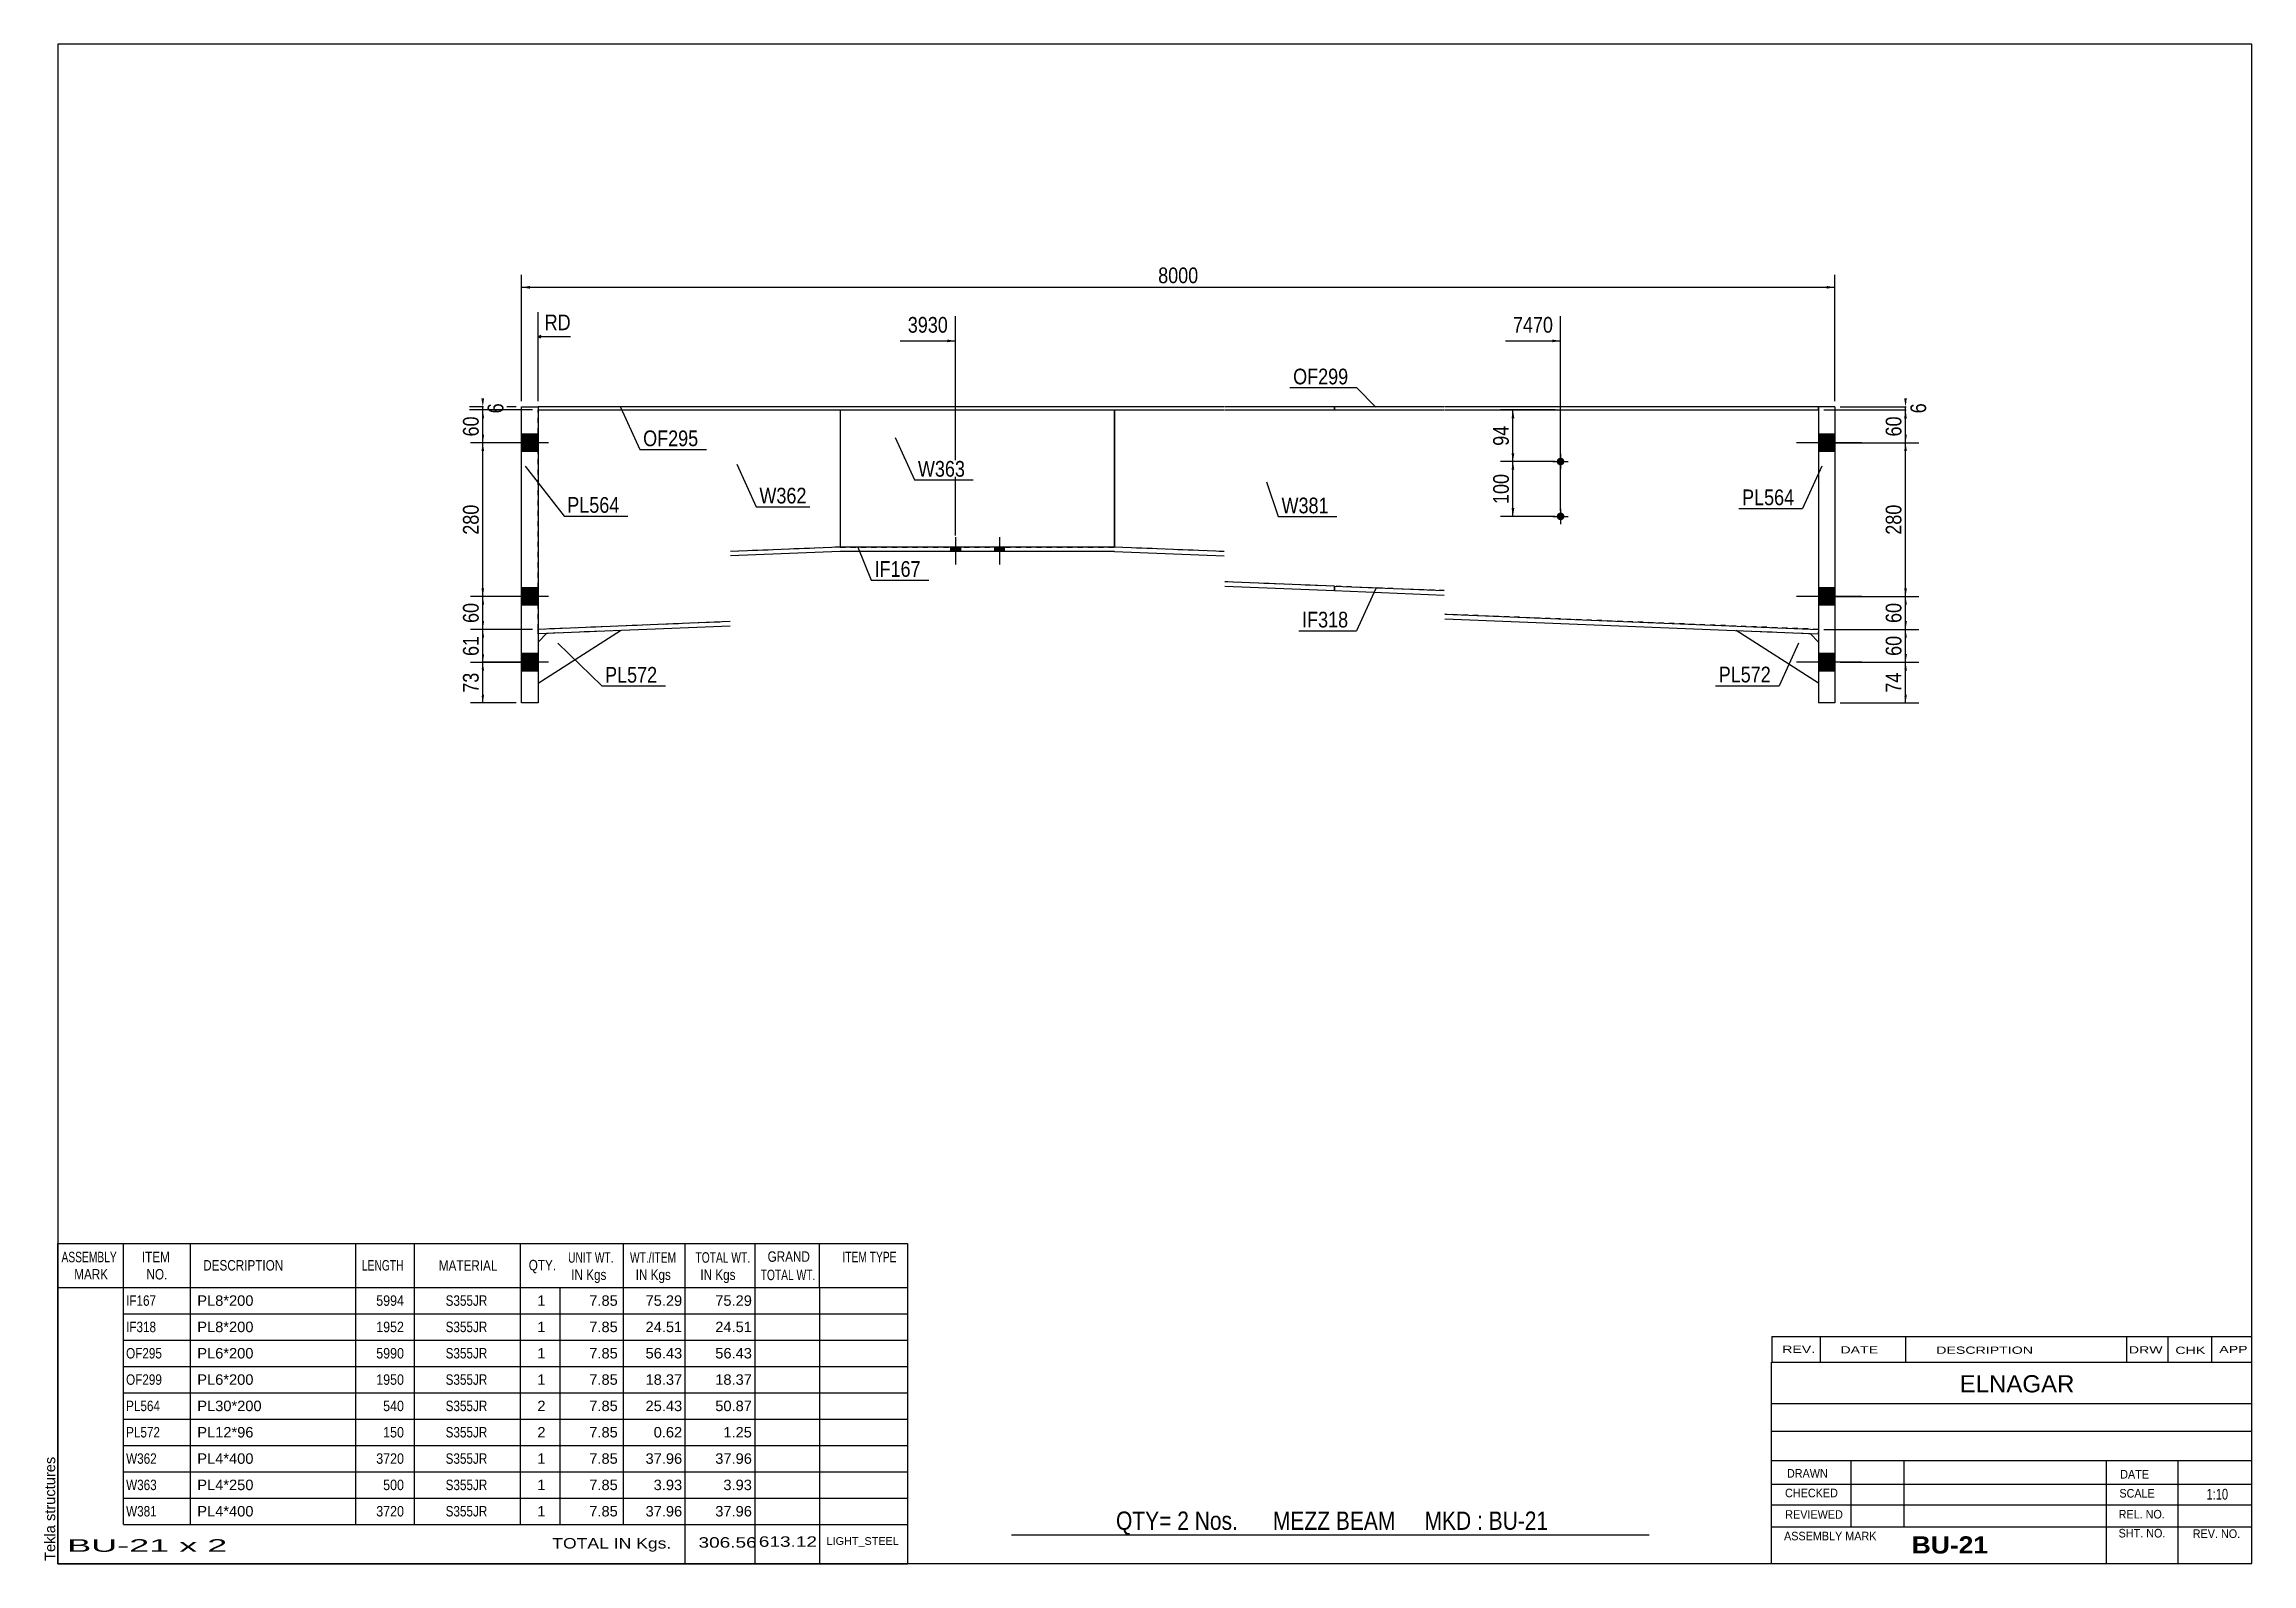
# Model space of a CAD drawing. Header units: millimetres. Extents: x -90 to 312, y -190 to 87.
import ezdxf

# ---------------------------------------------------------------- set-up
doc = ezdxf.new("R2010")
doc.units = ezdxf.units.MM
doc.linetypes.add('DXK_LINE_DOT1', pattern=[1.8814, 0.9407, -0.9407])
doc.styles.add('Arial', font='ARIAL.TTF', dxfattribs={"height": 0.2})
doc.styles.add('Arial Bold', font='ARIALBD.TTF', dxfattribs={"height": 0.2})
doc.styles.add('Arial Narrow', font='ARIALN.TTF', dxfattribs={"height": 0.2})

# ---------------------------------------------------------------- blocks, each defined once
blk = doc.blocks.new('Unknown-624482886-1863')
at = {"color": 5, "linetype": 'Continuous'}
for p, q in [((312.45, 86.69), (-87.55, 86.69)), ((-87.55, 86.69), (-87.55, -190.31)), ((312.45, -190.31), (312.45, 86.69)), ((-87.55, -190.31), (312.45, -190.31))]:
    blk.add_line(p, q, dxfattribs=at)
at = {"color": 174, "linetype": 'Continuous', "style": 'Arial'}
blk.add_text('Tekla structures', height=1.9102, rotation=90, dxfattribs=at).set_placement((-88.05, -189.81))
blk = doc.blocks.new('Part-624482886-3722 - 1214')
at = {"color": 2, "linetype": 'Continuous'}
for p, q in [((145.22, 20.6), (145.22, 20)), ((165.22, 20.6), (145.22, 20.6)), ((233.42, 20.6), (165.32, 20.6)), ((233.42, 20), (233.42, 20.6)), ((145.22, 20), (165.22, 20)), ((165.32, 20), (233.42, 20))]:
    blk.add_line(p, q, dxfattribs=at)
blk = doc.blocks.new('Part-624482886-3714 - 1214')
at = {"color": 2, "linetype": 'Continuous'}
for p, q in [((236.42, 20.6), (233.42, 20.6)), ((233.42, 20.6), (233.42, -33.4)), ((236.42, 20.6), (236.42, -33.4)), ((236.42, -33.4), (233.42, -33.4))]:
    blk.add_line(p, q, dxfattribs=at)
blk = doc.blocks.new('Part-624482886-3725 - 1214')
at = {"color": 2, "linetype": 'Continuous'}
for p, q in [((55.09, 20), (55.09, -5)), ((105.09, 20), (105.09, -5))]:
    blk.add_line(p, q, dxfattribs=at)
at = {"color": 7, "linetype": 'DXK_LINE_DOT1'}
for p, q in [((55.09, 20), (105.09, 20)), ((55.09, -5), (105.09, -5))]:
    blk.add_line(p, q, dxfattribs=at)
blk = doc.blocks.new('Part-624482886-3717 - 1214')
at = {"color": 2, "linetype": 'Continuous'}
for p, q in [((233.42, -29.8), (218.43, -20.2)), ((231.92, -20.74), (233.42, -22.3))]:
    blk.add_line(p, q, dxfattribs=at)
at = {"color": 7, "linetype": 'DXK_LINE_DOT1'}
for p, q in [((218.43, -20.2), (231.92, -20.74)), ((233.42, -22.3), (233.42, -29.8))]:
    blk.add_line(p, q, dxfattribs=at)
blk = doc.blocks.new('Part-624482886-3719 - 1214')
at = {"color": 2, "linetype": 'Continuous'}
for p, q in [((0, 20.6), (0, 20)), ((34.99, 20.6), (0, 20.6)), ((125.09, 20.6), (35.09, 20.6)), ((145.22, 20.6), (125.19, 20.6)), ((145.22, 20), (145.22, 20.6)), ((0, 20), (34.99, 20)), ((35.09, 20), (125.09, 20)), ((125.19, 20), (145.22, 20))]:
    blk.add_line(p, q, dxfattribs=at)
blk = doc.blocks.new('Part-624482886-3724 - 1214')
at = {"color": 2, "linetype": 'Continuous'}
blk.add_line((105.09, -5), (105.09, 20), dxfattribs=at)
at = {"color": 7, "linetype": 'DXK_LINE_DOT1'}
for p, q in [((105.09, 20), (125.09, 20)), ((125.19, 20), (165.22, 20)), ((165.32, 20), (233.42, 20)), ((233.42, 20), (233.42, -20)), ((125.09, -5.81), (105.09, -5)), ((165.22, -12.94), (125.19, -11.33)), ((233.42, -20), (165.32, -17.25))]:
    blk.add_line(p, q, dxfattribs=at)
blk = doc.blocks.new('Part-624482886-3726 - 1214')
at = {"color": 2, "linetype": 'Continuous'}
for p, q in [((145.22, -12.14), (145.19, -12.94)), ((145.19, -12.94), (165.22, -13.74)), ((145.22, -12.14), (165.22, -12.94)), ((165.32, -17.25), (233.42, -20)), ((165.32, -18.05), (233.38, -20.8)), ((233.42, -20), (233.38, -20.8))]:
    blk.add_line(p, q, dxfattribs=at)
blk = doc.blocks.new('Part-624482886-3728 - 1214')
at = {"color": 2, "linetype": 'Continuous'}
for p, q in [((-3, 20.6), (0, 20.6)), ((-3, -33.4), (-3, 20.6)), ((0, 20.6), (0, -33.4)), ((0, -33.4), (-3, -33.4))]:
    blk.add_line(p, q, dxfattribs=at)
blk = doc.blocks.new('Part-624482886-3731 - 1214')
at = {"color": 2, "linetype": 'Continuous'}
for p, q in [((0, -29.8), (14.99, -20.2)), ((1.5, -20.74), (0, -22.3))]:
    blk.add_line(p, q, dxfattribs=at)
at = {"color": 7, "linetype": 'DXK_LINE_DOT1'}
for p, q in [((0, -22.3), (0, -29.8)), ((14.99, -20.2), (1.5, -20.74))]:
    blk.add_line(p, q, dxfattribs=at)
blk = doc.blocks.new('Part-624482886-3733 - 1214')
at = {"color": 2, "linetype": 'Continuous'}
for p, q in [((55.09, -5), (35.09, -5.81)), ((55.1, -5.8), (35.09, -6.61)), ((105.09, -5), (55.09, -5)), ((105.07, -5.8), (55.1, -5.8)), ((105.07, -5.8), (125.09, -6.61)), ((125.09, -5.81), (105.09, -5)), ((145.22, -12.14), (125.19, -11.33)), ((125.19, -12.13), (145.19, -12.94)), ((145.19, -12.94), (145.22, -12.14)), ((34.99, -18.59), (0, -20)), ((0.03, -20.8), (0, -20)), ((34.99, -19.39), (0.03, -20.8))]:
    blk.add_line(p, q, dxfattribs=at)
blk = doc.blocks.new('Part-624482886-3736 - 1214')
at = {"color": 7, "linetype": 'DXK_LINE_DOT1'}
for p, q in [((0, -20), (0, 20)), ((0, 20), (34.99, 20)), ((35.09, 20), (55.09, 20)), ((55.09, -5), (35.09, -5.81)), ((34.99, -18.59), (0, -20))]:
    blk.add_line(p, q, dxfattribs=at)
at = {"color": 2, "linetype": 'Continuous'}
blk.add_line((55.09, 20), (55.09, -5), dxfattribs=at)
blk = doc.blocks.new('Bolt-624482886-3737 - 1214')
at = {"linetype": 'Continuous'}
for points in [[(233.42, 15.6), (233.42, 12.4), (236.42, 12.4), (236.42, 15.6)], [(233.42, 15.6), (233.42, 12.4), (236.42, 12.4), (236.42, 15.6)], [(233.42, -12.4), (233.42, -15.6), (236.42, -15.6), (236.42, -12.4)], [(233.42, -12.4), (233.42, -15.6), (236.42, -15.6), (236.42, -12.4)], [(233.42, -24.4), (233.42, -27.6), (236.42, -27.6), (236.42, -24.4)], [(233.42, -24.4), (233.42, -27.6), (236.42, -27.6), (236.42, -24.4)]]:
    blk.add_hatch(color=3, dxfattribs=at).paths.add_polyline_path(points)
at = {"color": 3, "linetype": 'Continuous'}
for p, q in [((241.32, 14), (229.42, 14)), ((241.32, 14), (229.42, 14)), ((236.42, 15.6), (233.42, 15.6)), ((236.42, 15.6), (233.42, 15.6)), ((236.42, 12.4), (233.42, 12.4)), ((236.42, 12.4), (233.42, 12.4)), ((241.32, -14), (229.42, -14)), ((241.32, -14), (229.42, -14)), ((236.42, -12.4), (233.42, -12.4)), ((236.42, -12.4), (233.42, -12.4)), ((236.42, -15.6), (233.42, -15.6)), ((236.42, -15.6), (233.42, -15.6)), ((241.32, -26), (229.42, -26)), ((241.32, -26), (229.42, -26)), ((236.42, -24.4), (233.42, -24.4)), ((236.42, -24.4), (233.42, -24.4)), ((236.42, -27.6), (233.42, -27.6)), ((236.42, -27.6), (233.42, -27.6))]:
    blk.add_line(p, q, dxfattribs=at)
blk = doc.blocks.new('Bolt-624482886-3740 - 1214')
at = {"linetype": 'Continuous'}
for points in [[(186.42, 11.3), (186.56, 11.29), (186.7, 11.24), (186.83, 11.17), (186.94, 11.07), (187.02, 10.95), (187.08, 10.82), (187.11, 10.68), (187.11, 10.53), (187.08, 10.39), (187.02, 10.25), (186.94, 10.13), (186.83, 10.04), (186.7, 9.96), (186.56, 9.92), (186.42, 9.9), (186.27, 9.92), (186.13, 9.96), (186.01, 10.04), (185.9, 10.13), (185.81, 10.25), (185.75, 10.39), (185.72, 10.53), (185.72, 10.68), (185.75, 10.82), (185.81, 10.95), (185.9, 11.07), (186.01, 11.17), (186.13, 11.24), (186.27, 11.29)], [(186.42, 1.3), (186.56, 1.29), (186.7, 1.24), (186.83, 1.17), (186.94, 1.07), (187.02, 0.95), (187.08, 0.82), (187.11, 0.68), (187.11, 0.53), (187.08, 0.39), (187.02, 0.25), (186.94, 0.13), (186.83, 0.04), (186.7, -0.04), (186.56, -0.08), (186.42, -0.1), (186.27, -0.08), (186.13, -0.04), (186.01, 0.04), (185.9, 0.13), (185.81, 0.25), (185.75, 0.39), (185.72, 0.53), (185.72, 0.68), (185.75, 0.82), (185.81, 0.95), (185.9, 1.07), (186.01, 1.17), (186.13, 1.24), (186.27, 1.29)]]:
    blk.add_hatch(color=3, dxfattribs=at).paths.add_polyline_path(points)
at = {"color": 3, "linetype": 'Continuous'}
for p, q in [((185.02, 10.6), (187.82, 10.6)), ((186.42, 12), (186.42, 9.2)), ((185.02, 0.6), (187.82, 0.6)), ((186.42, 2), (186.42, -0.8))]:
    blk.add_line(p, q, dxfattribs=at)
blk = doc.blocks.new('Bolt-624482886-3741 - 1214')
at = {"linetype": 'Continuous'}
for points in [[(-3, 15.6), (-3, 12.4), (0, 12.4), (0, 15.6)], [(-3, 15.6), (-3, 12.4), (0, 12.4), (0, 15.6)], [(-3, -12.4), (-3, -15.6), (0, -15.6), (0, -12.4)], [(-3, -12.4), (-3, -15.6), (0, -15.6), (0, -12.4)], [(-3, -24.4), (-3, -27.6), (0, -27.6), (0, -24.4)], [(-3, -24.4), (-3, -27.6), (0, -27.6), (0, -24.4)]]:
    blk.add_hatch(color=3, dxfattribs=at).paths.add_polyline_path(points)
at = {"color": 3, "linetype": 'Continuous'}
for p, q in [((1.9, 14), (-10, 14)), ((1.9, 14), (-10, 14)), ((0, 15.6), (-3, 15.6)), ((0, 15.6), (-3, 15.6)), ((0, 12.4), (-3, 12.4)), ((0, 12.4), (-3, 12.4)), ((1.9, -14), (-10, -14)), ((1.9, -14), (-10, -14)), ((0, -12.4), (-3, -12.4)), ((0, -12.4), (-3, -12.4)), ((0, -15.6), (-3, -15.6)), ((0, -15.6), (-3, -15.6)), ((1.9, -26), (-10, -26)), ((1.9, -26), (-10, -26)), ((0, -24.4), (-3, -24.4)), ((0, -24.4), (-3, -24.4)), ((0, -27.6), (-3, -27.6)), ((0, -27.6), (-3, -27.6))]:
    blk.add_line(p, q, dxfattribs=at)
blk = doc.blocks.new('Bolt-624482886-3744 - 1214')
at = {"linetype": 'Continuous'}
for points in [[(76.99, -5), (75.19, -5), (75.19, -5.8), (76.99, -5.8)], [(76.99, -5), (75.19, -5), (75.19, -5.8), (76.99, -5.8)], [(84.99, -5), (83.19, -5), (83.19, -5.8), (84.99, -5.8)], [(84.99, -5), (83.19, -5), (83.19, -5.8), (84.99, -5.8)]]:
    blk.add_hatch(color=3, dxfattribs=at).paths.add_polyline_path(points)
at = {"color": 3, "linetype": 'Continuous'}
for p, q in [((76.09, -3.2), (76.09, -8.2)), ((76.09, -3.2), (76.09, -8.2)), ((84.09, -3.2), (84.09, -8.2)), ((84.09, -3.2), (84.09, -8.2)), ((75.19, -5), (75.19, -5.8)), ((75.19, -5), (75.19, -5.8)), ((76.99, -5), (76.99, -5.8)), ((76.99, -5), (76.99, -5.8)), ((83.19, -5), (83.19, -5.8)), ((83.19, -5), (83.19, -5.8)), ((84.99, -5), (84.99, -5.8)), ((84.99, -5), (84.99, -5.8))]:
    blk.add_line(p, q, dxfattribs=at)
blk = doc.blocks.new('StraightDimension-624482886-4371 - 1214')
at = {"linetype": 'Continuous'}
blk.add_hatch(color=7, dxfattribs=at).paths.add_polyline_path([(184.92, 32.84), (186.42, 32.59), (184.92, 32.34)])
at = {"color": 7, "linetype": 'Continuous'}
for p, q in [((186.42, 1.6), (186.42, 37.09)), ((176.35, 32.59), (186.42, 32.59))]:
    blk.add_line(p, q, dxfattribs=at)
at = {"color": 0}
blk.add_wipeout([(185.64, 33.49), (185.64, 37.69), (177.13, 37.69), (177.13, 33.49)], dxfattribs=at)
at = {"color": 3, "style": 'Arial Narrow'}
blk.add_text('7470', height=2.863, dxfattribs=at).set_placement((177.73, 34.09))
blk = doc.blocks.new('StraightDimension-624482886-4135 - 1214')
at = {"linetype": 'Continuous'}
for points in [[(249.06, 18.5), (249.31, 20), (249.56, 18.5)], [(249.56, 15.5), (249.31, 14), (249.06, 15.5)]]:
    blk.add_hatch(color=7, dxfattribs=at).paths.add_polyline_path(points)
at = {"color": 7, "linetype": 'Continuous'}
for p, q in [((234.42, 20), (251.71, 20)), ((249.31, 14), (249.31, 20)), ((234.42, 14), (251.71, 14))]:
    blk.add_line(p, q, dxfattribs=at)
at = {"color": 0}
blk.add_wipeout([(249.16, 19.43), (244.96, 19.43), (244.96, 14.57), (249.16, 14.57)], dxfattribs=at)
at = {"color": 3, "style": 'Arial Narrow'}
blk.add_text('60', height=2.863, rotation=90.0002, dxfattribs=at).set_placement((248.56, 15.17))
blk = doc.blocks.new('StraightDimension-624482886-4216 - 1214')
at = {"linetype": 'Continuous'}
for points in [[(-10.34, -27.55), (-10.09, -26.05), (-9.84, -27.55)], [(-9.84, -31.9), (-10.09, -33.4), (-10.34, -31.9)]]:
    blk.add_hatch(color=7, dxfattribs=at).paths.add_polyline_path(points)
at = {"color": 7, "linetype": 'Continuous'}
for p, q in [((-1, -26.05), (-12.34, -26.05)), ((-10.09, -33.4), (-10.09, -26.05)), ((-4, -33.4), (-12.34, -33.4))]:
    blk.add_line(p, q, dxfattribs=at)
at = {"color": 0}
blk.add_wipeout([(-10.24, -27.3), (-14.44, -27.3), (-14.44, -32.15), (-10.24, -32.15)], dxfattribs=at)
at = {"color": 3, "style": 'Arial Narrow'}
blk.add_text('73', height=2.863, rotation=90.0002, dxfattribs=at).set_placement((-10.84, -31.55))
blk = doc.blocks.new('StraightDimension-624482886-4134 - 1214')
at = {"linetype": 'Continuous'}
for points in [[(249.56, 22.1), (249.31, 20.6), (249.06, 22.1)], [(249.06, 18.5), (249.31, 20), (249.56, 18.5)]]:
    blk.add_hatch(color=7, dxfattribs=at).paths.add_polyline_path(points)
at = {"color": 7, "linetype": 'Continuous'}
for p, q in [((237.42, 20.6), (251.56, 20.6)), ((249.31, 20), (249.31, 20.6)), ((234.42, 20), (251.56, 20))]:
    blk.add_line(p, q, dxfattribs=at)
at = {"color": 0}
blk.add_wipeout([(253.66, 21.81), (249.46, 21.81), (249.46, 18.79), (253.66, 18.79)], dxfattribs=at)
at = {"color": 3, "style": 'Arial Narrow'}
blk.add_text('6', height=2.86, rotation=90.0002, dxfattribs=at).set_placement((253.06, 19.39))
blk = doc.blocks.new('StraightDimension-624482886-4137 - 1214')
at = {"linetype": 'Continuous'}
for points in [[(249.06, -15.5), (249.31, -14), (249.56, -15.5)], [(249.56, -18.5), (249.31, -20), (249.06, -18.5)]]:
    blk.add_hatch(color=7, dxfattribs=at).paths.add_polyline_path(points)
at = {"color": 7, "linetype": 'Continuous'}
for p, q in [((234.42, -14), (251.71, -14)), ((249.31, -20), (249.31, -14)), ((234.42, -20), (251.71, -20))]:
    blk.add_line(p, q, dxfattribs=at)
at = {"color": 0}
blk.add_wipeout([(249.16, -14.57), (244.96, -14.57), (244.96, -19.43), (249.16, -19.43)], dxfattribs=at)
at = {"color": 3, "style": 'Arial Narrow'}
blk.add_text('60', height=2.863, rotation=90.0002, dxfattribs=at).set_placement((248.56, -18.83))
blk = doc.blocks.new('StraightDimension-624482886-4136 - 1214')
at = {"linetype": 'Continuous'}
for points in [[(249.06, 12.5), (249.31, 14), (249.56, 12.5)], [(249.56, -12.5), (249.31, -14), (249.06, -12.5)]]:
    blk.add_hatch(color=7, dxfattribs=at).paths.add_polyline_path(points)
at = {"color": 7, "linetype": 'Continuous'}
for p, q in [((234.42, 14), (251.71, 14)), ((249.31, -14), (249.31, 14)), ((234.42, -14), (251.71, -14))]:
    blk.add_line(p, q, dxfattribs=at)
at = {"color": 0}
blk.add_wipeout([(249.16, 3.34), (244.96, 3.34), (244.96, -3.34), (249.16, -3.34)], dxfattribs=at)
at = {"color": 3, "style": 'Arial Narrow'}
blk.add_text('280', height=2.863, rotation=90.0002, dxfattribs=at).set_placement((248.56, -2.74))
blk = doc.blocks.new('StraightDimension-624482886-4138 - 1214')
at = {"linetype": 'Continuous'}
for points in [[(249.06, -21.5), (249.31, -20), (249.56, -21.5)], [(249.56, -24.5), (249.31, -26), (249.06, -24.5)]]:
    blk.add_hatch(color=7, dxfattribs=at).paths.add_polyline_path(points)
at = {"color": 7, "linetype": 'Continuous'}
for p, q in [((234.42, -20), (251.71, -20)), ((249.31, -26), (249.31, -20)), ((237.42, -26), (251.71, -26))]:
    blk.add_line(p, q, dxfattribs=at)
at = {"color": 0}
blk.add_wipeout([(249.16, -20.57), (244.96, -20.57), (244.96, -25.43), (249.16, -25.43)], dxfattribs=at)
at = {"color": 3, "style": 'Arial Narrow'}
blk.add_text('60', height=2.863, rotation=90.0002, dxfattribs=at).set_placement((248.56, -24.83))
blk = doc.blocks.new('StraightDimension-624482886-4139 - 1214')
at = {"linetype": 'Continuous'}
for points in [[(249.06, -27.5), (249.31, -26), (249.56, -27.5)], [(249.56, -31.9), (249.31, -33.4), (249.06, -31.9)]]:
    blk.add_hatch(color=7, dxfattribs=at).paths.add_polyline_path(points)
at = {"color": 7, "linetype": 'Continuous'}
for p, q in [((237.42, -26), (251.71, -26)), ((249.31, -33.4), (249.31, -26)), ((237.42, -33.4), (251.71, -33.4))]:
    blk.add_line(p, q, dxfattribs=at)
at = {"color": 0}
blk.add_wipeout([(249.16, -27.27), (244.96, -27.27), (244.96, -32.13), (249.16, -32.13)], dxfattribs=at)
at = {"color": 3, "style": 'Arial Narrow'}
blk.add_text('74', height=2.863, rotation=90.0002, dxfattribs=at).set_placement((248.56, -31.53))
blk = doc.blocks.new('StraightDimension-624482886-4404 - 1214')
at = {"linetype": 'Continuous'}
for points in [[(177.48, 9.1), (177.73, 10.6), (177.98, 9.1)], [(177.98, 2.1), (177.73, 0.6), (177.48, 2.1)]]:
    blk.add_hatch(color=7, dxfattribs=at).paths.add_polyline_path(points)
at = {"color": 7, "linetype": 'Continuous'}
for p, q in [((185.42, 10.6), (175.48, 10.6)), ((177.73, 0.6), (177.73, 10.6)), ((185.42, 0.6), (175.48, 0.6))]:
    blk.add_line(p, q, dxfattribs=at)
at = {"color": 0}
blk.add_wipeout([(177.58, 8.94), (173.38, 8.94), (173.38, 2.26), (177.58, 2.26)], dxfattribs=at)
at = {"color": 3, "style": 'Arial Narrow'}
blk.add_text('100', height=2.863, rotation=90.0002, dxfattribs=at).set_placement((176.98, 2.86))
blk = doc.blocks.new('StraightDimension-624482886-4211 - 1214')
at = {"linetype": 'Continuous'}
for points in [[(-9.84, 22.1), (-10.09, 20.6), (-10.34, 22.1)], [(-10.34, 18.5), (-10.09, 20), (-9.84, 18.5)]]:
    blk.add_hatch(color=7, dxfattribs=at).paths.add_polyline_path(points)
at = {"color": 7, "linetype": 'Continuous'}
for p, q in [((-4, 20.6), (-12.49, 20.6)), ((-10.09, 20), (-10.09, 20.6)), ((-1, 20), (-12.49, 20))]:
    blk.add_line(p, q, dxfattribs=at)
at = {"color": 0}
blk.add_wipeout([(-5.74, 21.81), (-9.94, 21.81), (-9.94, 18.79), (-5.74, 18.79)], dxfattribs=at)
at = {"color": 3, "style": 'Arial Narrow'}
blk.add_text('6', height=2.86, rotation=90.0002, dxfattribs=at).set_placement((-6.34, 19.39))
blk = doc.blocks.new('StraightDimension-624482886-4403 - 1214')
at = {"linetype": 'Continuous'}
for points in [[(177.48, 18.5), (177.73, 20), (177.98, 18.5)], [(177.98, 12.1), (177.73, 10.6), (177.48, 12.1)]]:
    blk.add_hatch(color=7, dxfattribs=at).paths.add_polyline_path(points)
at = {"color": 7, "linetype": 'Continuous'}
for p, q in [((185.42, 20), (175.48, 20)), ((177.73, 10.6), (177.73, 20)), ((185.42, 10.6), (175.48, 10.6))]:
    blk.add_line(p, q, dxfattribs=at)
at = {"color": 0}
blk.add_wipeout([(177.58, 17.73), (173.38, 17.73), (173.38, 12.87), (177.58, 12.87)], dxfattribs=at)
at = {"color": 3, "style": 'Arial Narrow'}
blk.add_text('94', height=2.863, rotation=90.0002, dxfattribs=at).set_placement((176.98, 13.47))
blk = doc.blocks.new('StraightDimension-624482886-4212 - 1214')
at = {"linetype": 'Continuous'}
for points in [[(-10.34, 18.5), (-10.09, 20), (-9.84, 18.5)], [(-9.84, 15.5), (-10.09, 14), (-10.34, 15.5)]]:
    blk.add_hatch(color=7, dxfattribs=at).paths.add_polyline_path(points)
at = {"color": 7, "linetype": 'Continuous'}
for p, q in [((-1, 20), (-12.34, 20)), ((-10.09, 14), (-10.09, 20)), ((-4, 14), (-12.34, 14))]:
    blk.add_line(p, q, dxfattribs=at)
at = {"color": 0}
blk.add_wipeout([(-10.24, 19.43), (-14.44, 19.43), (-14.44, 14.57), (-10.24, 14.57)], dxfattribs=at)
at = {"color": 3, "style": 'Arial Narrow'}
blk.add_text('60', height=2.863, rotation=90.0002, dxfattribs=at).set_placement((-10.84, 15.17))
blk = doc.blocks.new('StraightDimension-624482886-4213 - 1214')
at = {"linetype": 'Continuous'}
for points in [[(-10.34, 12.5), (-10.09, 14), (-9.84, 12.5)], [(-9.84, -12.5), (-10.09, -14), (-10.34, -12.5)]]:
    blk.add_hatch(color=7, dxfattribs=at).paths.add_polyline_path(points)
at = {"color": 7, "linetype": 'Continuous'}
for p, q in [((-4, 14), (-12.34, 14)), ((-10.09, -14), (-10.09, 14)), ((-4, -14), (-12.34, -14))]:
    blk.add_line(p, q, dxfattribs=at)
at = {"color": 0}
blk.add_wipeout([(-10.24, 3.34), (-14.44, 3.34), (-14.44, -3.34), (-10.24, -3.34)], dxfattribs=at)
at = {"color": 3, "style": 'Arial Narrow'}
blk.add_text('280', height=2.863, rotation=90.0002, dxfattribs=at).set_placement((-10.84, -2.74))
blk = doc.blocks.new('StraightDimension-624482886-4214 - 1214')
at = {"linetype": 'Continuous'}
for points in [[(-10.34, -15.5), (-10.09, -14), (-9.84, -15.5)], [(-9.84, -18.5), (-10.09, -20), (-10.34, -18.5)]]:
    blk.add_hatch(color=7, dxfattribs=at).paths.add_polyline_path(points)
at = {"color": 7, "linetype": 'Continuous'}
for p, q in [((-4, -14), (-12.34, -14)), ((-10.09, -20), (-10.09, -14)), ((-1, -20), (-12.34, -20))]:
    blk.add_line(p, q, dxfattribs=at)
at = {"color": 0}
blk.add_wipeout([(-10.24, -14.57), (-14.44, -14.57), (-14.44, -19.43), (-10.24, -19.43)], dxfattribs=at)
at = {"color": 3, "style": 'Arial Narrow'}
blk.add_text('60', height=2.863, rotation=90.0002, dxfattribs=at).set_placement((-10.84, -18.83))
blk = doc.blocks.new('StraightDimension-624482886-4215 - 1214')
at = {"linetype": 'Continuous'}
for points in [[(-10.34, -21.5), (-10.09, -20), (-9.84, -21.5)], [(-9.84, -24.55), (-10.09, -26.05), (-10.34, -24.55)]]:
    blk.add_hatch(color=7, dxfattribs=at).paths.add_polyline_path(points)
at = {"color": 7, "linetype": 'Continuous'}
for p, q in [((-1, -20), (-12.34, -20)), ((-10.09, -26.05), (-10.09, -20)), ((-1, -26.05), (-12.34, -26.05))]:
    blk.add_line(p, q, dxfattribs=at)
at = {"color": 0}
blk.add_wipeout([(-10.24, -20.6), (-14.44, -20.6), (-14.44, -25.45), (-10.24, -25.45)], dxfattribs=at)
at = {"color": 3, "style": 'Arial Narrow'}
blk.add_text('61', height=2.863, rotation=90.0002, dxfattribs=at).set_placement((-10.84, -24.85))
blk = doc.blocks.new('StraightDimension-624482886-4315 - 1214')
at = {"linetype": 'Continuous'}
for points in [[(-1.5, 42.11), (-3, 42.36), (-1.5, 42.61)], [(234.92, 42.61), (236.42, 42.36), (234.92, 42.11)]]:
    blk.add_hatch(color=7, dxfattribs=at).paths.add_polyline_path(points)
at = {"color": 7, "linetype": 'Continuous'}
for p, q in [((-3, 21.6), (-3, 44.61)), ((236.42, 21.6), (236.42, 44.61)), ((-3, 42.36), (236.42, 42.36))]:
    blk.add_line(p, q, dxfattribs=at)
at = {"color": 0}
blk.add_wipeout([(120.96, 42.51), (120.96, 46.71), (112.45, 46.71), (112.45, 42.51)], dxfattribs=at)
at = {"color": 3, "style": 'Arial Narrow'}
blk.add_text('8000', height=2.863, dxfattribs=at).set_placement((113.05, 43.11))
blk = doc.blocks.new('StraightDimension-624482886-4372 - 1214')
at = {"linetype": 'Continuous'}
blk.add_hatch(color=7, dxfattribs=at).paths.add_polyline_path([(74.59, 32.84), (76.09, 32.59), (74.59, 32.34)])
at = {"color": 7, "linetype": 'Continuous'}
for p, q in [((76.09, -2.9), (76.09, 37.09)), ((66.03, 32.59), (76.09, 32.59))]:
    blk.add_line(p, q, dxfattribs=at)
at = {"color": 0, "linetype": 'Continuous'}
blk.add_wipeout([(6.53, 33.94), (6.53, 38.14), (0.59, 38.14), (0.59, 33.94)], dxfattribs=at)
at = {"color": 7, "linetype": 'Continuous'}
for p, q in [((0, 21.6), (0, 37.84)), ((0.5, 33.59), (0, 33.34)), ((0.5, 33.09), (0, 33.34)), ((5.93, 33.34), (0, 33.34))]:
    blk.add_line(p, q, dxfattribs=at)
at = {"color": 3, "linetype": 'Continuous', "style": 'Arial Narrow'}
blk.add_text('RD', height=2.863, dxfattribs=at).set_placement((1.19, 34.54))
at = {"color": 0}
blk.add_wipeout([(75.31, 33.49), (75.31, 37.69), (66.8, 37.69), (66.8, 33.49)], dxfattribs=at)
at = {"color": 3, "style": 'Arial Narrow'}
blk.add_text('3930', height=2.863, dxfattribs=at).set_placement((67.4, 34.09))
blk = doc.blocks.new('CBS_CALLOFF-624482886-4429')
at = {"color": 7, "linetype": 'Continuous'}
blk.add_line((86.33, -185.05), (202.56, -185.06), dxfattribs=at)
at = {"color": 3, "linetype": 'Continuous', "style": 'Arial Narrow'}
blk.add_text('QTY= 2 Nos.      MEZZ BEAM     MKD : BU-21', height=3.3405, dxfattribs=at).set_placement((105.36, -184.15))
blk = doc.blocks.new('CBS_BOM-624482886-4428')
at = {"color": 7, "linetype": 'Continuous'}
for p, q in [((-87.58, -139.95), (-87.58, -131.95)), ((-87.58, -131.95), (67.34, -131.95)), ((-75.58, -139.95), (-75.58, -131.95)), ((-63.39, -139.95), (-63.39, -131.95)), ((-33.23, -139.95), (-33.23, -131.95)), ((-22.55, -139.95), (-22.55, -131.95)), ((-3.23, -139.95), (-3.23, -131.95)), ((15.57, -139.95), (15.57, -131.95)), ((26.78, -139.95), (26.78, -131.95)), ((39.57, -139.95), (39.57, -131.95)), ((51.32, -139.95), (51.32, -131.95)), ((67.34, -131.95), (67.34, -139.94)), ((-87.58, -139.95), (67.34, -139.95)), ((-87.58, -144.75), (-87.58, -139.95)), ((-75.58, -144.75), (-75.58, -139.95)), ((-63.39, -144.75), (-63.39, -139.95)), ((-33.23, -144.75), (-33.23, -139.95)), ((-22.55, -144.75), (-22.55, -139.95)), ((-3.23, -144.75), (-3.23, -139.95)), ((4.03, -144.75), (4.03, -139.95)), ((15.57, -144.75), (15.57, -139.95)), ((26.78, -144.75), (26.78, -139.95)), ((39.57, -144.75), (39.57, -139.95)), ((51.34, -144.75), (51.34, -139.95)), ((67.34, -139.95), (67.34, -144.75)), ((-87.58, -149.55), (-87.58, -144.75)), ((-75.58, -144.75), (67.34, -144.75)), ((-75.58, -149.55), (-75.58, -144.75)), ((-63.39, -149.55), (-63.39, -144.75)), ((-33.23, -149.55), (-33.23, -144.75)), ((-22.55, -149.55), (-22.55, -144.75)), ((-3.23, -149.55), (-3.23, -144.75)), ((4.03, -149.55), (4.03, -144.75)), ((15.57, -149.55), (15.57, -144.75)), ((26.78, -149.55), (26.78, -144.75)), ((39.57, -149.55), (39.57, -144.75)), ((51.34, -149.55), (51.34, -144.75)), ((67.34, -144.75), (67.34, -149.55)), ((-87.58, -154.35), (-87.58, -149.55)), ((-75.58, -149.55), (67.34, -149.55)), ((-75.58, -154.35), (-75.58, -149.55)), ((-63.39, -154.35), (-63.39, -149.55)), ((-33.23, -154.35), (-33.23, -149.55)), ((-22.55, -154.35), (-22.55, -149.55)), ((-3.23, -154.35), (-3.23, -149.55)), ((4.03, -154.35), (4.03, -149.55)), ((15.57, -154.35), (15.57, -149.55)), ((26.78, -154.35), (26.78, -149.55)), ((39.57, -154.35), (39.57, -149.55)), ((51.34, -154.35), (51.34, -149.55)), ((67.34, -149.55), (67.34, -154.35)), ((-87.58, -159.15), (-87.58, -154.35)), ((-75.58, -154.35), (67.34, -154.35)), ((-75.58, -159.15), (-75.58, -154.35)), ((-63.39, -159.15), (-63.39, -154.35)), ((-33.23, -159.15), (-33.23, -154.35)), ((-22.55, -159.15), (-22.55, -154.35)), ((-3.23, -159.15), (-3.23, -154.35)), ((4.03, -159.15), (4.03, -154.35)), ((15.57, -159.15), (15.57, -154.35)), ((26.78, -159.15), (26.78, -154.35)), ((39.57, -159.15), (39.57, -154.35)), ((51.34, -159.15), (51.34, -154.35)), ((67.34, -154.35), (67.34, -159.15)), ((-87.58, -163.95), (-87.58, -159.15)), ((-75.58, -159.15), (67.34, -159.15)), ((-75.58, -163.95), (-75.58, -159.15)), ((-63.39, -163.95), (-63.39, -159.15)), ((-33.23, -163.95), (-33.23, -159.15)), ((-22.55, -163.95), (-22.55, -159.15)), ((-3.23, -163.95), (-3.23, -159.15)), ((4.03, -163.95), (4.03, -159.15)), ((15.57, -163.95), (15.57, -159.15)), ((26.78, -163.95), (26.78, -159.15)), ((39.57, -163.95), (39.57, -159.15)), ((51.34, -163.95), (51.34, -159.15)), ((67.34, -159.15), (67.34, -163.95)), ((-87.58, -168.75), (-87.58, -163.95)), ((-75.58, -163.95), (67.34, -163.95)), ((-75.58, -168.75), (-75.58, -163.95)), ((-63.39, -168.75), (-63.39, -163.95)), ((-33.23, -168.75), (-33.23, -163.95)), ((-22.55, -168.75), (-22.55, -163.95)), ((-3.23, -168.75), (-3.23, -163.95)), ((4.03, -168.75), (4.03, -163.95)), ((15.57, -168.75), (15.57, -163.95)), ((26.78, -168.75), (26.78, -163.95)), ((39.57, -168.75), (39.57, -163.95)), ((51.34, -168.75), (51.34, -163.95)), ((67.34, -163.95), (67.34, -168.75)), ((-87.58, -173.55), (-87.58, -168.75)), ((-75.58, -168.75), (67.34, -168.75)), ((-75.58, -173.55), (-75.58, -168.75)), ((-63.39, -173.55), (-63.39, -168.75)), ((-33.23, -173.55), (-33.23, -168.75)), ((-22.55, -173.55), (-22.55, -168.75)), ((-3.23, -173.55), (-3.23, -168.75)), ((4.03, -173.55), (4.03, -168.75)), ((15.57, -173.55), (15.57, -168.75)), ((26.78, -173.55), (26.78, -168.75)), ((39.57, -173.55), (39.57, -168.75)), ((51.34, -173.55), (51.34, -168.75)), ((67.34, -168.75), (67.34, -173.55)), ((-87.58, -178.35), (-87.58, -173.55)), ((-75.58, -173.55), (67.34, -173.55)), ((-75.58, -178.35), (-75.58, -173.55)), ((-63.39, -178.35), (-63.39, -173.55)), ((-33.23, -178.35), (-33.23, -173.55)), ((-22.55, -178.35), (-22.55, -173.55)), ((-3.23, -178.35), (-3.23, -173.55)), ((4.03, -178.35), (4.03, -173.55)), ((15.57, -178.35), (15.57, -173.55)), ((26.78, -178.35), (26.78, -173.55)), ((39.57, -178.35), (39.57, -173.55)), ((51.34, -178.35), (51.34, -173.55)), ((67.34, -173.55), (67.34, -178.35)), ((-87.58, -183.15), (-87.58, -178.35)), ((-75.58, -178.35), (67.34, -178.35)), ((-75.58, -183.15), (-75.58, -178.35)), ((-63.39, -183.15), (-63.39, -178.35)), ((-33.23, -183.15), (-33.23, -178.35)), ((-22.55, -183.15), (-22.55, -178.35)), ((-3.23, -183.15), (-3.23, -178.35)), ((4.03, -183.15), (4.03, -178.35)), ((15.57, -183.15), (15.57, -178.35)), ((26.78, -183.15), (26.78, -178.35)), ((39.57, -183.15), (39.57, -178.35)), ((51.34, -183.15), (51.34, -178.35)), ((67.34, -178.35), (67.34, -183.15)), ((-87.58, -190.35), (-87.58, -183.17)), ((-75.58, -183.15), (67.34, -183.15)), ((26.78, -190.35), (26.78, -183.17)), ((39.57, -190.35), (39.57, -183.17)), ((51.38, -190.35), (51.38, -183.17)), ((67.34, -183.15), (67.34, -190.35)), ((-87.58, -190.35), (67.34, -190.35))]:
    blk.add_line(p, q, dxfattribs=at)
at = {"color": 3, "linetype": 'Continuous', "style": 'Arial'}
for s, height, width, p in [('ASSEMBLY', 1.91, 0.7, (-86.9, -135.37)), ('MARK', 1.91, 0.8, (-84.58, -138.51)), ('ITEM', 1.91, 0.8, (-72.25, -135.37)), ('NO.', 1.91, 0.8, (-71.4, -138.51)), ('DESCRIPTION', 1.9102, 0.8, (-61.06, -136.88)), ('LENGTH', 1.91, 0.7, (-32.12, -136.88)), ('MATERIAL', 1.91, 0.8, (-18.1, -136.92)), ('QTY.', 1.91, 0.8, (-1.71, -136.85)), ('UNIT WT.', 1.91, 0.7, (5.46, -135.45)), ('IN Kgs', 1.91, 0.8, (6.04, -138.59)), ('WT./ITEM', 1.91, 0.7, (16.75, -135.45)), ('IN Kgs', 1.91, 0.8, (17.79, -138.59)), ('TOTAL WT.', 1.91, 0.7, (28.69, -135.45)), ('IN Kgs', 1.91, 0.8, (29.58, -138.59)), ('TOTAL WT.', 1.91, 0.7, (40.58, -138.63)), ('GRAND', 1.91, 0.8, (41.84, -135.29)), ('ITEM TYPE', 1.91, 0.7, (55.48, -135.37))]:
    blk.add_text(s, height=height, dxfattribs=dict(at, width=width)).set_placement(p)
at = {"color": 7, "linetype": 'Continuous', "style": 'Arial'}
for s, width, p in [('IF167', 0.8, (-75.12, -143.31)), ('5994', 0.85, (-29.51, -143.31)), ('S355JR', 0.8, (-16.86, -143.31)), ('IF318', 0.8, (-75.12, -148.11)), ('1952', 0.85, (-29.51, -148.11)), ('S355JR', 0.8, (-16.86, -148.11)), ('OF295', 0.8, (-75.12, -152.91)), ('5990', 0.85, (-29.51, -152.91)), ('S355JR', 0.8, (-16.86, -152.91)), ('OF299', 0.8, (-75.12, -157.71)), ('1950', 0.85, (-29.51, -157.71)), ('S355JR', 0.8, (-16.86, -157.71)), ('PL564', 0.8, (-75.12, -162.51)), ('540', 0.85, (-28.25, -162.51)), ('S355JR', 0.8, (-16.86, -162.51)), ('PL572', 0.8, (-75.12, -167.31)), ('150', 0.85, (-28.25, -167.31)), ('S355JR', 0.8, (-16.86, -167.31)), ('W362', 0.8, (-75.12, -172.11)), ('3720', 0.85, (-29.51, -172.11)), ('S355JR', 0.8, (-16.86, -172.11)), ('W363', 0.8, (-75.12, -176.91)), ('500', 0.85, (-28.25, -176.91)), ('S355JR', 0.8, (-16.86, -176.91)), ('W381', 0.8, (-75.12, -181.71)), ('3720', 0.85, (-29.51, -181.71)), ('S355JR', 0.8, (-16.86, -181.71))]:
    blk.add_text(s, height=1.91, dxfattribs=dict(at, width=width)).set_placement(p)
for s, p in [('PL8*200', (-62.14, -143.31)), ('1', (-0.14, -143.31)), ('7.85', (9.33, -143.31)), ('75.29', (19.59, -143.31)), ('75.29', (32.3, -143.31)), ('PL8*200', (-62.14, -148.11)), ('1', (-0.14, -148.11)), ('7.85', (9.33, -148.11)), ('24.51', (19.59, -148.11)), ('24.51', (32.3, -148.11)), ('PL6*200', (-62.14, -152.91)), ('1', (-0.14, -152.91)), ('7.85', (9.33, -152.91)), ('56.43', (19.59, -152.91)), ('56.43', (32.3, -152.91)), ('PL6*200', (-62.14, -157.71)), ('1', (-0.14, -157.71)), ('7.85', (9.33, -157.71)), ('18.37', (19.59, -157.71)), ('18.37', (32.3, -157.71)), ('PL30*200', (-62.14, -162.51)), ('2', (-0.14, -162.51)), ('7.85', (9.33, -162.51)), ('25.43', (19.59, -162.51)), ('50.87', (32.3, -162.51)), ('PL12*96', (-62.14, -167.31)), ('2', (-0.14, -167.31)), ('7.85', (9.33, -167.31)), ('0.62', (21.07, -167.31)), ('1.25', (33.78, -167.31)), ('PL4*400', (-62.14, -172.11)), ('1', (-0.14, -172.11)), ('7.85', (9.33, -172.11)), ('37.96', (19.59, -172.11)), ('37.96', (32.3, -172.11)), ('PL4*250', (-62.14, -176.91)), ('1', (-0.14, -176.91)), ('7.85', (9.33, -176.91)), ('3.93', (21.07, -176.91)), ('3.93', (33.78, -176.91)), ('PL4*400', (-62.14, -181.71)), ('1', (-0.14, -181.71)), ('7.85', (9.33, -181.71)), ('37.96', (19.59, -181.71)), ('37.96', (32.3, -181.71))]:
    blk.add_text(s, height=1.91, dxfattribs=at).set_placement(p)
at = {"color": 6, "linetype": 'Continuous', "style": 'Arial'}
for s, height, width, p in [('BU-21 x 2', 2.292, 2.05, (-85.86, -188.15)), ('TOTAL IN Kgs.', 1.9102, 1.2, (2.58, -187.55)), ('306.56', 1.91, 1.3, (29.24, -187.4)), ('613.12', 1.91, 1.3, (40.24, -187.24))]:
    blk.add_text(s, height=height, dxfattribs=dict(at, width=width)).set_placement(p)
blk.add_text('LIGHT_STEEL', height=1.4135, dxfattribs=at).set_placement((52.59, -186.89))
blk = doc.blocks.new('CBS_NAME_BLOG-624482886-4430')
at = {"color": 7, "linetype": 'Continuous'}
for p, q in [((224.86, -153.56), (312.38, -153.56)), ((224.86, -190.27), (224.86, -153.57)), ((224.86, -161.1), (312.38, -161.1)), ((224.93, -166.15), (312.45, -166.15)), ((224.86, -171.53), (312.38, -171.53)), ((239.38, -183.63), (239.38, -171.53)), ((249.07, -183.61), (249.07, -171.54)), ((285.98, -190.27), (285.98, -171.54)), ((299.03, -190.27), (299.03, -171.53)), ((224.87, -175.83), (312.45, -175.81)), ((224.86, -179.57), (312.38, -179.57)), ((224.86, -183.61), (312.38, -183.61)), ((224.86, -190.31), (312.45, -190.31))]:
    blk.add_line(p, q, dxfattribs=at)
at = {"color": 3, "linetype": 'Continuous', "style": 'Arial'}
blk.add_text('ELNAGAR', height=3.133, dxfattribs=at).set_placement((259.18, -159.09))
at = {"color": 3, "linetype": 'Continuous'}
for s, height, style, width, p in [('DRAWN', 1.566, 'Arial', 0.9, (227.69, -174.63)), ('CHECKED', 1.566, 'Arial', 0.9, (227.35, -178.21)), ('SCALE', 1.566, 'Arial', 0.9, (288.3, -178.27)), ('DATE', 1.566, 'Arial', 0.9, (288.45, -174.8)), ('1:10', 1.957, 'Arial Narrow', 0.9, (304.19, -178.63)), ('REVIEWED', 1.566, 'Arial', 0.9, (227.38, -182.13)), ('REL. NO.', 1.566, 'Arial', 0.9, (288.16, -182.08)), ('ASSEMBLY MARK', 1.5663, 'Arial', 0.9, (227.16, -186.06)), ('SHT. NO.', 1.566, 'Arial', 0.9, (288.16, -185.54)), ('REV. NO.', 1.566, 'Arial', 0.9, (301.68, -185.63)), ('BU-21', 3.131, 'Arial Bold', 1.1, (250.44, -188.46))]:
    blk.add_text(s, height=height, dxfattribs=dict(at, style=style, width=width)).set_placement(p)
blk = doc.blocks.new('CBS_REVISION-624482886-4431')
at = {"color": 7, "linetype": 'Continuous'}
for p, q in [((224.94, -148.93), (312.44, -148.93)), ((224.94, -148.93), (224.94, -153.56)), ((233.74, -148.93), (233.74, -153.56)), ((249.33, -148.93), (249.33, -153.5)), ((289.59, -148.93), (289.59, -153.56)), ((297.13, -148.93), (297.13, -153.56)), ((305.08, -148.93), (305.08, -153.56)), ((224.94, -153.56), (312.44, -153.56))]:
    blk.add_line(p, q, dxfattribs=at)
at = {"color": 7, "style": 'Arial Narrow', "width": 1.7}
for s, height, p in [('REV.', 1.326, (226.81, -151.89)), ('DATE', 1.326, (237.43, -152)), ('DESCRIPTION', 1.3257, (254.91, -152.06)), ('DRW', 1.326, (290.02, -152)), ('CHK', 1.326, (298.51, -152.09)), ('APP', 1.326, (306.51, -151.93))]:
    blk.add_text(s, height=height, dxfattribs=at).set_placement(p)
blk = doc.blocks.new('Mark-624482886-3753 - 1214')
at = {"color": 0}
blk.add_wipeout([(29.2, 13.4), (29.2, 16.4), (19.15, 16.4), (19.15, 13.4)], dxfattribs=at)
blk.add_wipeout([(29.2, 13.4), (29.2, 16.4), (19.15, 16.4), (19.15, 13.4)], dxfattribs=at)
at = {"color": 7, "linetype": 'Continuous'}
for p, q in [((15.02, 20.54), (18.55, 12.8)), ((18.55, 12.8), (30.7, 12.8))]:
    blk.add_line(p, q, dxfattribs=at)
at = {"color": 3, "style": 'Arial Narrow'}
blk.add_text('OF295', height=2.863, dxfattribs=at).set_placement((19.15, 13.4))
blk = doc.blocks.new('Mark-624482886-3747 - 1214')
at = {"color": 0}
blk.add_wipeout([(229.01, 2.64), (229.01, 5.64), (219.51, 5.64), (219.51, 2.64)], dxfattribs=at)
blk.add_wipeout([(229.01, 2.64), (229.01, 5.64), (219.51, 5.64), (219.51, 2.64)], dxfattribs=at)
at = {"color": 7, "linetype": 'Continuous'}
for p in [(234.05, 9.77), (218.91, 2.04)]:
    blk.add_line(p, (230.51, 2.04), dxfattribs=at)
at = {"color": 3, "style": 'Arial Narrow'}
blk.add_text('PL564', height=2.863, dxfattribs=at).set_placement((219.51, 2.64))
blk = doc.blocks.new('Mark-624482886-3750 - 1214')
at = {"color": 0}
blk.add_wipeout([(224.76, -29.66), (224.76, -26.66), (215.25, -26.66), (215.25, -29.66)], dxfattribs=at)
blk.add_wipeout([(224.76, -29.66), (224.76, -26.66), (215.25, -26.66), (215.25, -29.66)], dxfattribs=at)
at = {"color": 7, "linetype": 'Continuous'}
for p in [(229.79, -22.53), (214.65, -30.26)]:
    blk.add_line(p, (226.26, -30.26), dxfattribs=at)
at = {"color": 3, "style": 'Arial Narrow'}
blk.add_text('PL572', height=2.863, dxfattribs=at).set_placement((215.25, -29.66))
blk = doc.blocks.new('Mark-624482886-3756 - 1214')
at = {"color": 0}
blk.add_wipeout([(147.71, 24.67), (147.71, 27.67), (137.66, 27.67), (137.66, 24.67)], dxfattribs=at)
blk.add_wipeout([(147.71, 24.67), (147.71, 27.67), (137.66, 27.67), (137.66, 24.67)], dxfattribs=at)
at = {"color": 7, "linetype": 'Continuous'}
for p in [(137.06, 24.07), (152.74, 20.53)]:
    blk.add_line(p, (149.21, 24.07), dxfattribs=at)
at = {"color": 3, "style": 'Arial Narrow'}
blk.add_text('OF299', height=2.863, dxfattribs=at).set_placement((137.66, 24.67))
blk = doc.blocks.new('Mark-624482886-3759 - 1214')
at = {"color": 0}
blk.add_wipeout([(144.12, 1.16), (144.12, 4.16), (135.54, 4.16), (135.54, 1.16)], dxfattribs=at)
blk.add_wipeout([(144.12, 1.16), (144.12, 4.16), (135.54, 4.16), (135.54, 1.16)], dxfattribs=at)
at = {"color": 7, "linetype": 'Continuous'}
for p, q in [((132.78, 6.91), (134.94, 0.56)), ((134.94, 0.56), (145.62, 0.56))]:
    blk.add_line(p, q, dxfattribs=at)
at = {"color": 3, "style": 'Arial Narrow'}
blk.add_text('W381', height=2.863, dxfattribs=at).set_placement((135.54, 1.16))
blk = doc.blocks.new('Mark-624482886-3762 - 1214')
at = {"color": 0}
blk.add_wipeout([(77.84, 7.84), (77.84, 10.84), (69.25, 10.84), (69.25, 7.84)], dxfattribs=at)
blk.add_wipeout([(77.84, 7.84), (77.84, 10.84), (69.25, 10.84), (69.25, 7.84)], dxfattribs=at)
at = {"color": 7, "linetype": 'Continuous'}
for p, q in [((65.12, 14.97), (68.65, 7.24)), ((68.65, 7.24), (79.34, 7.24))]:
    blk.add_line(p, q, dxfattribs=at)
at = {"color": 3, "style": 'Arial Narrow'}
blk.add_text('W363', height=2.863, dxfattribs=at).set_placement((69.25, 7.84))
blk = doc.blocks.new('Mark-624482886-3765 - 1214')
at = {"color": 0}
blk.add_wipeout([(147.69, -19.65), (147.69, -16.65), (139.29, -16.65), (139.29, -19.65)], dxfattribs=at)
blk.add_wipeout([(147.69, -19.65), (147.69, -16.65), (139.29, -16.65), (139.29, -19.65)], dxfattribs=at)
at = {"color": 7, "linetype": 'Continuous'}
for p in [(152.73, -12.52), (138.69, -20.25)]:
    blk.add_line(p, (149.19, -20.25), dxfattribs=at)
at = {"color": 3, "style": 'Arial Narrow'}
blk.add_text('IF318', height=2.863, dxfattribs=at).set_placement((139.29, -19.65))
blk = doc.blocks.new('Mark-624482886-3768 - 1214')
at = {"color": 0}
blk.add_wipeout([(14.83, 1.26), (14.83, 4.26), (5.32, 4.26), (5.32, 1.26)], dxfattribs=at)
blk.add_wipeout([(14.83, 1.26), (14.83, 4.26), (5.32, 4.26), (5.32, 1.26)], dxfattribs=at)
at = {"color": 7, "linetype": 'Continuous'}
for p, q in [((-2.37, 9.77), (4.72, 0.66)), ((4.72, 0.66), (16.33, 0.66))]:
    blk.add_line(p, q, dxfattribs=at)
at = {"color": 3, "style": 'Arial Narrow'}
blk.add_text('PL564', height=2.863, dxfattribs=at).set_placement((5.32, 1.26))
blk = doc.blocks.new('Mark-624482886-3771 - 1214')
at = {"color": 0}
blk.add_wipeout([(21.71, -29.71), (21.71, -26.71), (12.21, -26.71), (12.21, -29.71)], dxfattribs=at)
blk.add_wipeout([(21.71, -29.71), (21.71, -26.71), (12.21, -26.71), (12.21, -29.71)], dxfattribs=at)
at = {"color": 7, "linetype": 'Continuous'}
for p, q in [((3.62, -22.53), (11.61, -30.31)), ((11.61, -30.31), (23.21, -30.31))]:
    blk.add_line(p, q, dxfattribs=at)
at = {"color": 3, "style": 'Arial Narrow'}
blk.add_text('PL572', height=2.863, dxfattribs=at).set_placement((12.21, -29.71))
blk = doc.blocks.new('Mark-624482886-3774 - 1214')
at = {"color": 0}
blk.add_wipeout([(69.74, -10.42), (69.74, -7.42), (61.34, -7.42), (61.34, -10.42)], dxfattribs=at)
blk.add_wipeout([(69.74, -10.42), (69.74, -7.42), (61.34, -7.42), (61.34, -10.42)], dxfattribs=at)
at = {"color": 7, "linetype": 'Continuous'}
for p, q in [((58.29, -5), (60.74, -11.02)), ((60.74, -11.02), (71.24, -11.02))]:
    blk.add_line(p, q, dxfattribs=at)
at = {"color": 3, "style": 'Arial Narrow'}
blk.add_text('IF167', height=2.863, dxfattribs=at).set_placement((61.34, -10.42))
blk = doc.blocks.new('Mark-624482886-3777 - 1214')
at = {"color": 0}
blk.add_wipeout([(48.94, 2.96), (48.94, 5.96), (40.35, 5.96), (40.35, 2.96)], dxfattribs=at)
blk.add_wipeout([(48.94, 2.96), (48.94, 5.96), (40.35, 5.96), (40.35, 2.96)], dxfattribs=at)
at = {"color": 7, "linetype": 'Continuous'}
for p, q in [((36.22, 10.09), (39.75, 2.36)), ((39.75, 2.36), (49.54, 2.36))]:
    blk.add_line(p, q, dxfattribs=at)
at = {"color": 3, "style": 'Arial Narrow'}
blk.add_text('W362', height=2.863, dxfattribs=at).set_placement((40.35, 2.96))

msp = doc.modelspace()

# ---------------------------------------------------------------- block references
for name in ['Unknown-624482886-1863', 'Part-624482886-3728 - 1214', 'Part-624482886-3719 - 1214', 'Part-624482886-3722 - 1214', 'Part-624482886-3714 - 1214', 'Part-624482886-3736 - 1214', 'Part-624482886-3725 - 1214', 'Part-624482886-3724 - 1214', 'Bolt-624482886-3741 - 1214', 'Bolt-624482886-3737 - 1214', 'Bolt-624482886-3740 - 1214', 'Bolt-624482886-3744 - 1214', 'Part-624482886-3733 - 1214', 'Part-624482886-3726 - 1214', 'Part-624482886-3731 - 1214', 'Part-624482886-3717 - 1214', 'CBS_BOM-624482886-4428', 'CBS_REVISION-624482886-4431', 'CBS_NAME_BLOG-624482886-4430', 'CBS_CALLOFF-624482886-4429']:
    msp.add_blockref(name, (0, 0))

# ---------------------------------------------------------------- next in the draw order: block references
for name in ['StraightDimension-624482886-4371 - 1214', 'StraightDimension-624482886-4211 - 1214', 'StraightDimension-624482886-4135 - 1214', 'Mark-624482886-3759 - 1214', 'Mark-624482886-3774 - 1214', 'Mark-624482886-3765 - 1214', 'StraightDimension-624482886-4137 - 1214', 'Mark-624482886-3771 - 1214', 'Mark-624482886-3750 - 1214', 'StraightDimension-624482886-4216 - 1214']:
    msp.add_blockref(name, (0, 0))

# ---------------------------------------------------------------- next in the draw order: block references
for name in ['StraightDimension-624482886-4134 - 1214', 'StraightDimension-624482886-4212 - 1214', 'StraightDimension-624482886-4136 - 1214', 'StraightDimension-624482886-4404 - 1214', 'StraightDimension-624482886-4138 - 1214']:
    msp.add_blockref(name, (0, 0))

# ---------------------------------------------------------------- next in the draw order: block references
for name in ['StraightDimension-624482886-4403 - 1214', 'StraightDimension-624482886-4213 - 1214', 'Mark-624482886-3747 - 1214', 'StraightDimension-624482886-4139 - 1214']:
    msp.add_blockref(name, (0, 0))

# ---------------------------------------------------------------- next in the draw order: block references
for name in ['StraightDimension-624482886-4315 - 1214', 'StraightDimension-624482886-4214 - 1214']:
    msp.add_blockref(name, (0, 0))

# ---------------------------------------------------------------- next in the draw order: block references
for name in ['StraightDimension-624482886-4372 - 1214', 'Mark-624482886-3756 - 1214', 'StraightDimension-624482886-4215 - 1214']:
    msp.add_blockref(name, (0, 0))

# ---------------------------------------------------------------- next in the draw order: block references
for name in ['Mark-624482886-3753 - 1214', 'Mark-624482886-3762 - 1214', 'Mark-624482886-3768 - 1214', 'Mark-624482886-3777 - 1214']:
    msp.add_blockref(name, (0, 0))

doc.saveas('drawing.dxf')
